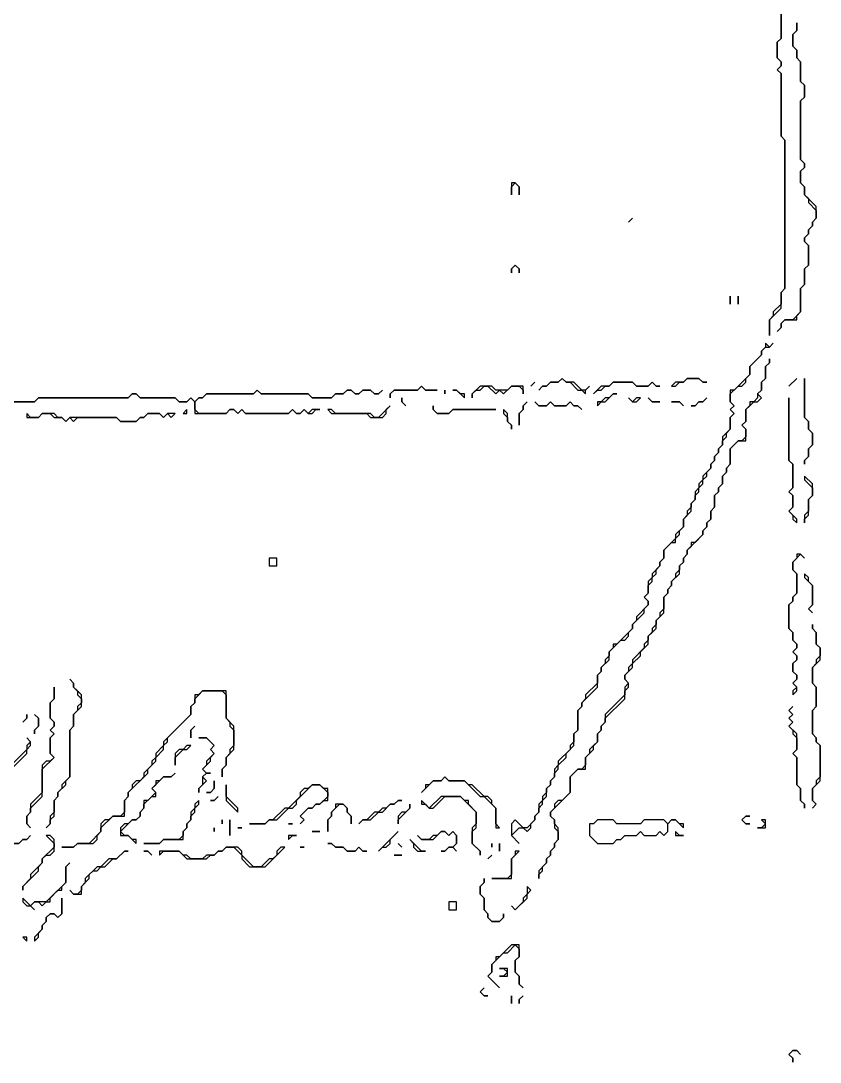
# Model space of a CAD drawing. Header units: metres. Extents: x 0 to 3575, y 1 to 2763.
# Drawn here: x 3083.5 to 3288, y 88 to 354.5 of the extents above; entities that cross this region are included whole.
import ezdxf

# ---------------------------------------------------------------- set-up
doc = ezdxf.new("R2010")
doc.units = ezdxf.units.M

msp = doc.modelspace()

# ---------------------------------------------------------------- linework, layer by layer
for points in [[(3278, 361), (3278, 350), (3277, 349), (3277, 345), (3278, 344), (3278, 343), (3277, 342), (3278, 341), (3278, 325), (3279, 324), (3279, 286), (3278, 285), (3278, 282), (3276, 280), (3276, 279), (3275, 278), (3275, 274), (3275, 278), (3278, 281), (3278, 285), (3279, 286), (3279, 324), (3278, 325), (3278, 341), (3277, 342), (3278, 343), (3278, 344), (3277, 345), (3277, 349), (3278, 350), (3278, 361)], [(3079, 257), (3087, 257), (3088, 258), (3111, 258), (3112, 259), (3113, 259), (3114, 258), (3123, 258), (3124, 257), (3126, 257), (3127, 258), (3128, 257), (3128, 254), (3136, 254), (3137, 255), (3138, 255), (3139, 254), (3140, 255), (3141, 254), (3152, 254), (3153, 255), (3154, 254), (3155, 254), (3156, 255), (3157, 254), (3158, 254), (3159, 255), (3160, 255), (3158, 255), (3157, 254), (3156, 255), (3155, 254), (3154, 254), (3153, 255), (3152, 254), (3141, 254), (3140, 255), (3139, 254), (3138, 255), (3137, 255), (3136, 254), (3129, 254), (3128, 255), (3128, 257), (3129, 258), (3130, 258), (3131, 259), (3143, 259), (3144, 260), (3145, 259), (3157, 259), (3158, 258), (3163, 258), (3164, 259), (3166, 259), (3167, 260), (3168, 260), (3169, 259), (3170, 259), (3171, 260), (3173, 260), (3174, 259), (3175, 259), (3176, 260), (3175, 259), (3174, 259), (3173, 260), (3171, 260), (3170, 259), (3169, 259), (3168, 260), (3167, 260), (3166, 259), (3164, 259), (3163, 258), (3158, 258), (3157, 259), (3145, 259), (3144, 260), (3143, 259), (3131, 259), (3130, 258), (3129, 258), (3128, 257), (3127, 258), (3126, 257), (3124, 257), (3123, 258), (3114, 258), (3113, 259), (3112, 259), (3111, 258), (3088, 258), (3087, 257), (3079, 257)], [(3080, 162), (3085, 167), (3085, 168), (3086, 169), (3086, 170), (3085, 171), (3086, 170), (3085, 169), (3085, 168), (3080, 163)]]:
    msp.add_lwpolyline(points)
for points in [[(3282, 354), (3282, 352), (3281, 351), (3281, 348), (3282, 347), (3282, 345), (3283, 344), (3283, 339), (3284, 338), (3284, 335), (3283, 334), (3283, 319), (3284, 318), (3284, 317), (3283, 316), (3283, 313), (3284, 312), (3284, 310), (3285, 309), (3285, 308), (3287, 306), (3287, 304), (3286, 303), (3286, 302), (3285, 301), (3285, 300), (3284, 299), (3284, 298), (3285, 297), (3285, 292), (3284, 291), (3284, 287), (3283, 286), (3283, 280), (3281, 278), (3279, 278), (3278, 277), (3278, 276), (3277, 275), (3278, 276), (3278, 277), (3279, 278), (3282, 278), (3282, 279), (3283, 280), (3283, 286), (3284, 287), (3284, 291), (3285, 292), (3285, 297), (3284, 298), (3284, 299), (3285, 300), (3285, 301), (3286, 302), (3286, 303), (3287, 304), (3287, 307), (3284, 310), (3284, 312), (3283, 313), (3283, 316), (3284, 317), (3284, 318), (3283, 319), (3283, 334), (3284, 335), (3284, 338), (3283, 339), (3283, 344), (3282, 345), (3282, 347), (3281, 348), (3281, 351), (3282, 352)], [(3209, 313), (3209, 310), (3209, 312), (3210, 313), (3211, 312), (3211, 310), (3211, 312), (3210, 313)], [(3240, 304), (3239, 303)], [(3242, 304)], [(3242, 302)], [(3210, 292), (3209, 291), (3209, 290), (3209, 291), (3210, 292), (3211, 291), (3211, 290), (3211, 291)], [(3267, 286)], [(3265, 284), (3265, 282)], [(3267, 284), (3267, 282)], [(3274, 272), (3274, 271), (3273, 270), (3273, 269), (3270, 266), (3270, 264), (3266, 260), (3265, 260), (3265, 257), (3266, 256), (3265, 255), (3266, 254), (3265, 253), (3265, 250), (3263, 248), (3263, 246), (3262, 245), (3262, 244), (3261, 243), (3261, 242), (3260, 241), (3260, 240), (3258, 238), (3258, 237), (3257, 236), (3257, 235), (3256, 234), (3256, 232), (3255, 231), (3255, 230), (3254, 229), (3254, 228), (3253, 227), (3253, 225), (3251, 223), (3251, 222), (3248, 219), (3248, 217), (3247, 216), (3247, 215), (3245, 213), (3245, 212), (3244, 211), (3244, 208), (3243, 207), (3244, 206), (3244, 205), (3241, 202), (3241, 201), (3240, 200), (3240, 199), (3236, 195), (3235, 195), (3235, 194), (3234, 193), (3234, 192), (3233, 191), (3233, 190), (3232, 189), (3232, 188), (3231, 187), (3231, 185), (3228, 182), (3228, 181), (3227, 180), (3227, 179), (3226, 178), (3226, 173), (3225, 172), (3225, 170), (3224, 169), (3224, 168), (3221, 165), (3221, 164), (3220, 163), (3220, 161), (3219, 160), (3219, 159), (3218, 158), (3218, 157), (3217, 156), (3217, 155), (3216, 154), (3216, 152), (3215, 151), (3215, 150), (3213, 148), (3212, 148), (3210, 150), (3209, 149), (3209, 146), (3211, 144), (3209, 146), (3211, 148), (3212, 148), (3213, 147), (3214, 148), (3214, 149), (3215, 150), (3215, 151), (3216, 152), (3216, 153), (3217, 154), (3217, 155), (3218, 156), (3218, 158), (3219, 159), (3219, 160), (3220, 161), (3220, 162), (3221, 163), (3221, 164), (3223, 166), (3223, 167), (3225, 169), (3225, 172), (3226, 173), (3226, 178), (3227, 179), (3227, 180), (3231, 184), (3231, 187), (3232, 188), (3232, 189), (3234, 191), (3234, 193), (3237, 196), (3238, 196), (3239, 197), (3239, 198), (3240, 199), (3240, 200), (3243, 203), (3243, 204), (3244, 205), (3244, 206), (3243, 207), (3244, 208), (3244, 210), (3245, 211), (3245, 212), (3246, 213), (3246, 214), (3247, 215), (3247, 216), (3248, 217), (3248, 219), (3250, 221), (3251, 221), (3251, 222), (3252, 223), (3252, 224), (3253, 225), (3253, 227), (3255, 229), (3255, 231), (3256, 232), (3256, 233), (3257, 234), (3257, 235), (3258, 236), (3258, 237), (3259, 238), (3259, 239), (3260, 240), (3260, 241), (3261, 242), (3261, 243), (3262, 244), (3262, 245), (3263, 246), (3263, 247), (3264, 248), (3264, 249), (3265, 250), (3265, 253), (3266, 254), (3265, 255), (3266, 256), (3265, 257), (3265, 259), (3267, 261), (3268, 261), (3269, 262), (3269, 263), (3270, 264), (3270, 266), (3273, 269), (3273, 270), (3274, 271), (3275, 271), (3276, 272), (3275, 271)], [(3275, 268), (3275, 267), (3274, 266), (3274, 263), (3273, 262), (3273, 260), (3272, 259), (3272, 258), (3271, 257), (3270, 257), (3270, 256), (3269, 255), (3269, 252), (3268, 251), (3269, 250), (3269, 248), (3268, 247), (3267, 247), (3265, 245), (3265, 241), (3264, 240), (3264, 239), (3263, 238), (3263, 236), (3262, 235), (3262, 234), (3261, 233), (3261, 230), (3260, 229), (3260, 227), (3259, 226), (3259, 225), (3258, 224), (3258, 223), (3256, 221), (3255, 221), (3255, 220), (3254, 219), (3254, 218), (3253, 217), (3253, 216), (3252, 215), (3252, 214), (3251, 213), (3251, 212), (3250, 211), (3250, 210), (3249, 209), (3249, 208), (3248, 207), (3248, 204), (3247, 203), (3247, 202), (3246, 201), (3246, 200), (3245, 199), (3245, 198), (3244, 197), (3244, 196), (3243, 195), (3243, 194), (3240, 191), (3240, 190), (3239, 189), (3239, 188), (3238, 187), (3238, 186), (3239, 185), (3238, 184), (3238, 182), (3233, 177), (3233, 175), (3232, 174), (3232, 173), (3231, 172), (3231, 170), (3229, 168), (3229, 167), (3228, 166), (3228, 164), (3227, 163), (3226, 163), (3224, 161), (3224, 157), (3222, 155), (3221, 155), (3220, 154), (3220, 153), (3219, 152), (3219, 151), (3220, 150), (3220, 148), (3221, 147), (3221, 145), (3220, 144), (3220, 143), (3219, 142), (3219, 141), (3218, 140), (3218, 139), (3216, 137), (3216, 135), (3216, 136), (3217, 137), (3217, 138), (3218, 139), (3218, 140), (3219, 141), (3219, 142), (3220, 143), (3220, 144), (3221, 145), (3221, 148), (3220, 149), (3220, 150), (3219, 151), (3219, 152), (3224, 157), (3224, 161), (3226, 163), (3228, 163), (3228, 166), (3230, 168), (3230, 169), (3231, 170), (3231, 172), (3232, 173), (3232, 174), (3233, 175), (3233, 176), (3238, 181), (3238, 183), (3239, 184), (3239, 185), (3238, 186), (3238, 187), (3240, 189), (3240, 190), (3242, 192), (3242, 193), (3244, 195), (3244, 197), (3246, 199), (3246, 201), (3248, 203), (3248, 207), (3249, 208), (3249, 209), (3250, 210), (3250, 211), (3252, 213), (3252, 215), (3253, 216), (3253, 217), (3254, 218), (3254, 219), (3258, 223), (3258, 224), (3259, 225), (3259, 226), (3260, 227), (3260, 229), (3261, 230), (3261, 233), (3262, 234), (3262, 235), (3263, 236), (3263, 238), (3264, 239), (3264, 240), (3265, 241), (3265, 245), (3267, 247), (3269, 247), (3269, 250), (3268, 251), (3269, 252), (3269, 255), (3271, 257), (3272, 257), (3273, 258), (3272, 259), (3273, 260), (3273, 262), (3274, 263), (3274, 266), (3275, 267)], [(3215, 262), (3214, 261)], [(3222, 263), (3221, 262), (3219, 262), (3218, 261), (3217, 261), (3216, 260), (3217, 261), (3218, 261), (3219, 262), (3221, 262), (3222, 263), (3223, 262), (3224, 262), (3226, 260), (3227, 260), (3228, 259), (3228, 260), (3229, 261), (3228, 260), (3227, 260), (3225, 262), (3223, 262)], [(3235, 262), (3234, 261), (3232, 261), (3230, 259), (3231, 260), (3232, 260), (3233, 261), (3234, 261), (3235, 262), (3240, 262), (3241, 261), (3244, 261), (3245, 262), (3246, 261), (3247, 261), (3246, 261), (3245, 262), (3244, 261), (3241, 261), (3240, 262)], [(3254, 263), (3253, 262), (3251, 262), (3250, 261), (3251, 261), (3252, 262), (3253, 262), (3254, 263), (3257, 263), (3258, 262), (3259, 262), (3258, 262), (3257, 263)], [(3282, 263), (3280, 261)], [(3284, 263), (3284, 253), (3285, 252), (3285, 250), (3286, 249), (3286, 246), (3285, 245), (3285, 243), (3284, 242), (3284, 241), (3284, 242), (3285, 243), (3285, 245), (3286, 246), (3286, 249), (3285, 250), (3285, 252), (3284, 253)], [(3186, 261), (3185, 260), (3179, 260), (3178, 259), (3178, 258), (3178, 259), (3179, 260), (3185, 260), (3186, 261), (3187, 260), (3190, 260), (3187, 260)], [(3192, 260), (3192, 259)], [(3194, 260), (3195, 260), (3197, 258), (3197, 259), (3196, 259), (3195, 260)], [(3201, 261), (3199, 259), (3199, 258), (3199, 259), (3200, 260), (3201, 260), (3202, 261), (3203, 261), (3205, 259), (3206, 260), (3207, 259), (3209, 261), (3211, 261), (3212, 260), (3212, 259), (3212, 261), (3209, 261), (3208, 260), (3205, 260), (3204, 261)], [(3235, 259), (3234, 258), (3233, 258), (3232, 257), (3231, 257), (3231, 256), (3232, 257), (3233, 257), (3235, 259), (3236, 259)], [(3261, 261)], [(3261, 259)], [(3178, 256), (3175, 253), (3174, 253), (3173, 254), (3164, 254), (3163, 255), (3162, 255), (3163, 254), (3172, 254), (3173, 253), (3176, 253), (3177, 254), (3177, 255)], [(3181, 258), (3181, 257), (3182, 256), (3181, 257)], [(3187, 256)], [(3189, 258)], [(3189, 256), (3189, 255), (3190, 254), (3193, 254), (3194, 255), (3205, 255), (3194, 255), (3193, 254), (3190, 254), (3189, 255)], [(3213, 257), (3212, 256), (3212, 255), (3211, 254), (3211, 251), (3211, 254), (3212, 255), (3212, 256)], [(3215, 257), (3216, 256), (3218, 256), (3219, 257), (3220, 256), (3223, 256), (3224, 257), (3225, 256), (3226, 256), (3227, 255), (3226, 256), (3225, 256), (3224, 257), (3223, 256), (3220, 256), (3219, 257), (3218, 256), (3216, 256)], [(3229, 257)], [(3239, 258), (3240, 257), (3241, 257), (3242, 258), (3241, 258), (3240, 257)], [(3244, 258), (3245, 257), (3247, 257), (3245, 257)], [(3250, 257), (3252, 257), (3253, 256), (3252, 257)], [(3259, 258), (3258, 257), (3257, 257), (3256, 256), (3255, 256), (3256, 256), (3257, 257), (3258, 257)], [(3280, 258), (3280, 242), (3281, 241), (3281, 235), (3280, 234), (3281, 233), (3281, 230), (3280, 229), (3281, 228), (3281, 227), (3282, 226), (3282, 227), (3280, 229), (3281, 230), (3281, 233), (3280, 234), (3281, 235), (3281, 241), (3280, 242)], [(3085, 254), (3085, 253), (3088, 253), (3089, 254), (3091, 254), (3092, 253), (3094, 253), (3095, 252), (3096, 253), (3097, 252), (3098, 253), (3108, 253), (3109, 252), (3113, 252), (3114, 253), (3115, 253), (3116, 254), (3119, 254), (3120, 253), (3121, 254), (3122, 253), (3123, 254), (3121, 254), (3120, 253), (3119, 254), (3116, 254), (3115, 253), (3114, 253), (3113, 252), (3109, 252), (3108, 253), (3096, 253), (3095, 252), (3094, 253), (3093, 253), (3092, 254), (3089, 254), (3088, 253), (3086, 253)], [(3126, 255), (3125, 254), (3126, 254)], [(3207, 255), (3207, 254), (3208, 253), (3208, 252), (3209, 251), (3209, 250), (3209, 251), (3208, 252), (3208, 254)], [(3229, 255)], [(3209, 241)], [(3209, 239)], [(3284, 238), (3284, 237), (3286, 235), (3286, 233), (3285, 232), (3285, 229), (3284, 228), (3284, 226), (3284, 227), (3285, 228), (3285, 232), (3286, 233), (3286, 236)], [(3147, 217), (3147, 215), (3149, 215), (3149, 217)], [(3282, 218), (3282, 217), (3281, 216), (3281, 214), (3282, 213), (3282, 208), (3281, 207), (3281, 206), (3280, 205), (3280, 199), (3281, 198), (3281, 196), (3282, 195), (3282, 194), (3281, 193), (3282, 192), (3282, 191), (3281, 190), (3281, 188), (3282, 187), (3282, 186), (3281, 185), (3282, 184), (3281, 183), (3281, 182), (3282, 183), (3282, 184), (3281, 185), (3282, 186), (3282, 187), (3281, 188), (3281, 190), (3282, 191), (3282, 192), (3281, 193), (3282, 194), (3282, 195), (3281, 196), (3281, 198), (3280, 199), (3280, 205), (3281, 206), (3281, 207), (3282, 208), (3282, 213), (3281, 214), (3281, 216), (3283, 218), (3284, 217), (3283, 218)], [(3284, 215)], [(3284, 213), (3284, 212), (3286, 210), (3286, 205), (3285, 204), (3286, 203), (3285, 204), (3286, 205), (3286, 210), (3285, 211), (3285, 212)], [(3286, 200), (3286, 199), (3287, 198), (3287, 195), (3288, 194), (3288, 192), (3287, 191), (3287, 190), (3286, 189), (3286, 185), (3287, 184), (3287, 179), (3286, 178), (3286, 172), (3287, 171), (3287, 170), (3288, 169), (3288, 161), (3287, 160), (3287, 159), (3286, 158), (3286, 155), (3287, 154), (3286, 153), (3287, 154), (3286, 155), (3286, 158), (3288, 160), (3288, 169), (3287, 170), (3287, 171), (3286, 172), (3286, 178), (3287, 179), (3287, 184), (3286, 185), (3286, 189), (3288, 191), (3288, 194), (3287, 195), (3287, 198), (3286, 199)], [(3092, 184), (3092, 181), (3091, 180), (3091, 176), (3092, 175), (3092, 174), (3091, 173), (3092, 172), (3091, 171), (3091, 167), (3092, 166), (3091, 165), (3090, 165), (3089, 164), (3089, 157), (3086, 154), (3086, 152), (3085, 151), (3085, 149), (3086, 148), (3085, 149), (3085, 151), (3086, 152), (3086, 153), (3089, 156), (3089, 163), (3092, 166), (3091, 167), (3091, 171), (3092, 172), (3091, 173), (3092, 174), (3092, 175), (3091, 176), (3091, 180), (3092, 181)], [(3096, 186), (3097, 185), (3097, 184), (3098, 183), (3098, 182), (3099, 181), (3099, 180), (3098, 179), (3098, 178), (3097, 177), (3097, 174), (3096, 173), (3096, 161), (3094, 159), (3094, 158), (3093, 157), (3093, 156), (3092, 155), (3092, 152), (3091, 151), (3091, 149), (3090, 148), (3091, 149), (3091, 150), (3092, 151), (3092, 155), (3093, 156), (3093, 157), (3095, 159), (3095, 160), (3096, 161), (3096, 173), (3097, 174), (3097, 177), (3099, 179), (3099, 182), (3097, 184), (3097, 185)], [(3092, 186)], [(3094, 186)], [(3130, 183), (3129, 182), (3128, 182), (3128, 180), (3127, 179), (3127, 177), (3120, 170), (3120, 169), (3118, 167), (3118, 166), (3117, 165), (3117, 164), (3115, 162), (3115, 161), (3114, 160), (3113, 160), (3112, 159), (3112, 158), (3111, 157), (3111, 156), (3110, 155), (3110, 152), (3109, 151), (3107, 151), (3106, 150), (3105, 150), (3104, 149), (3104, 147), (3101, 144), (3098, 144), (3097, 143), (3094, 143), (3097, 143), (3098, 144), (3102, 144), (3103, 145), (3103, 146), (3104, 147), (3104, 148), (3107, 151), (3110, 151), (3110, 155), (3111, 156), (3111, 157), (3116, 162), (3116, 163), (3118, 165), (3118, 166), (3120, 168), (3120, 169), (3121, 170), (3121, 171), (3127, 177), (3127, 179), (3128, 180), (3128, 181), (3130, 183), (3135, 183), (3136, 182), (3136, 176), (3137, 175), (3137, 174), (3138, 173), (3138, 169), (3137, 168), (3137, 167), (3136, 166), (3136, 164), (3135, 163), (3135, 161), (3135, 163), (3136, 164), (3136, 166), (3138, 168), (3138, 174), (3136, 176), (3136, 183)], [(3281, 179), (3280, 178), (3281, 177), (3280, 176), (3281, 175), (3280, 174), (3281, 173), (3281, 172), (3282, 171), (3282, 168), (3281, 167), (3282, 166), (3282, 159), (3283, 158), (3283, 155), (3284, 154), (3284, 153), (3284, 154), (3283, 155), (3283, 158), (3282, 159), (3282, 166), (3281, 167), (3282, 168), (3282, 172), (3280, 174), (3281, 175), (3280, 176), (3281, 177), (3280, 178)], [(3085, 177), (3085, 176), (3084, 175), (3085, 176)], [(3087, 177), (3088, 176), (3088, 174), (3087, 173), (3087, 172), (3087, 173), (3088, 174), (3088, 176)], [(3128, 174), (3127, 173), (3127, 171), (3127, 173)], [(3084, 173)], [(3129, 171), (3131, 171), (3133, 169), (3132, 168), (3133, 167), (3131, 165), (3131, 164), (3130, 163), (3131, 162), (3130, 161), (3130, 159), (3129, 158), (3129, 157), (3129, 158), (3131, 160), (3130, 161), (3131, 162), (3132, 162), (3131, 162), (3130, 163), (3132, 165), (3132, 166), (3133, 167), (3132, 168), (3133, 169), (3131, 171)], [(3126, 169), (3125, 168), (3124, 168), (3123, 167), (3123, 164), (3123, 166), (3125, 168), (3126, 168), (3127, 169)], [(3129, 169)], [(3123, 162), (3122, 161), (3120, 161), (3119, 160), (3118, 160), (3118, 159), (3117, 158), (3118, 157), (3116, 155), (3115, 155), (3115, 153), (3114, 152), (3114, 151), (3113, 150), (3112, 150), (3111, 149), (3110, 149), (3109, 148), (3109, 146), (3111, 146), (3113, 144), (3113, 145), (3112, 145), (3111, 146), (3110, 146), (3109, 147), (3112, 150), (3113, 150), (3114, 151), (3114, 152), (3115, 153), (3115, 154), (3117, 156), (3118, 156), (3118, 157), (3117, 158), (3120, 161), (3122, 161)], [(3133, 160), (3133, 158), (3132, 157), (3131, 157), (3132, 157), (3133, 158)], [(3192, 161), (3191, 160), (3189, 160), (3188, 159), (3187, 159), (3187, 158), (3186, 157), (3189, 160), (3191, 160), (3192, 161), (3193, 160), (3197, 160), (3201, 156), (3202, 156), (3205, 153), (3205, 148), (3206, 148), (3205, 149), (3205, 153), (3204, 154), (3204, 155), (3203, 156), (3202, 156), (3199, 159), (3198, 159), (3197, 160), (3193, 160)], [(3136, 159), (3136, 155), (3139, 152), (3139, 153), (3136, 156)], [(3158, 159), (3157, 158), (3156, 158), (3155, 157), (3155, 156), (3152, 153), (3151, 153), (3148, 150), (3147, 150), (3146, 149), (3142, 149), (3146, 149), (3147, 150), (3149, 150), (3152, 153), (3153, 153), (3154, 154), (3154, 155), (3158, 159), (3160, 159), (3162, 157), (3162, 156), (3160, 154), (3159, 154), (3158, 153), (3157, 153), (3155, 151), (3156, 150), (3155, 149), (3156, 150), (3155, 151), (3157, 153), (3158, 153), (3159, 154), (3160, 154), (3161, 155), (3162, 155), (3162, 158), (3161, 158), (3160, 159)], [(3129, 155), (3128, 154), (3128, 153), (3127, 152), (3127, 150), (3126, 149), (3126, 148), (3125, 147), (3125, 146), (3124, 145), (3120, 145), (3119, 144), (3115, 144), (3119, 144), (3120, 145), (3125, 145), (3125, 147), (3126, 148), (3126, 149), (3127, 150), (3127, 151), (3128, 152), (3128, 153), (3129, 154)], [(3134, 156), (3133, 155), (3132, 155), (3133, 155)], [(3180, 155), (3179, 154), (3178, 154), (3177, 153), (3176, 153), (3175, 152), (3174, 152), (3172, 150), (3171, 150), (3170, 149), (3171, 150), (3173, 150), (3175, 152), (3176, 152), (3178, 154), (3179, 154), (3180, 155), (3181, 155)], [(3183, 156)], [(3191, 156), (3188, 153), (3186, 155), (3186, 154), (3187, 154), (3188, 153), (3189, 153), (3192, 156), (3196, 156), (3200, 152), (3200, 149), (3199, 148), (3199, 144), (3201, 142), (3201, 141), (3201, 142), (3199, 144), (3199, 147), (3200, 148), (3200, 152), (3198, 154), (3198, 155), (3197, 155), (3196, 156)], [(3164, 154), (3164, 153), (3163, 152), (3163, 151), (3162, 150), (3162, 147), (3162, 150), (3163, 151), (3163, 152), (3165, 154), (3166, 154), (3167, 153), (3167, 152), (3168, 151), (3168, 149), (3168, 151), (3167, 152), (3167, 153), (3166, 154)], [(3183, 154), (3183, 153), (3182, 152), (3181, 152), (3180, 151), (3180, 149), (3180, 150), (3183, 153)], [(3185, 152)], [(3135, 150), (3135, 149)], [(3137, 150), (3137, 146)], [(3231, 150), (3230, 149), (3229, 149), (3229, 146), (3231, 144), (3235, 144), (3236, 145), (3237, 145), (3238, 146), (3241, 146), (3242, 147), (3243, 146), (3246, 146), (3247, 147), (3248, 146), (3249, 147), (3249, 149), (3250, 150), (3251, 150), (3253, 148), (3253, 149), (3252, 149), (3251, 150), (3250, 150), (3249, 149), (3248, 150), (3243, 150), (3242, 149), (3236, 149), (3235, 150)], [(3269, 151), (3268, 150), (3269, 149), (3270, 149), (3269, 149), (3268, 150), (3269, 151), (3270, 151)], [(3273, 150), (3274, 149), (3273, 148), (3272, 148), (3274, 148), (3274, 150)], [(3133, 148), (3133, 147)], [(3139, 148), (3140, 148)], [(3150, 148)], [(3152, 149), (3153, 149)], [(3158, 147), (3160, 147)], [(3180, 147), (3175, 142), (3176, 143), (3177, 143), (3178, 144), (3178, 145)], [(3183, 147)], [(3191, 147), (3190, 146), (3189, 146), (3188, 145), (3186, 145), (3185, 146), (3186, 145), (3189, 145), (3191, 147), (3192, 147), (3193, 146), (3194, 147), (3195, 146), (3195, 144), (3194, 143), (3193, 143), (3192, 142), (3191, 142), (3192, 142), (3193, 143), (3194, 143), (3195, 142), (3194, 143), (3195, 144), (3195, 146), (3194, 147), (3193, 146), (3192, 147)], [(3251, 147), (3251, 146), (3253, 146), (3252, 146)], [(3086, 146), (3085, 145), (3084, 145), (3083, 144), (3080, 144), (3079, 145), (3072, 145), (3071, 144), (3072, 145), (3079, 145), (3080, 144), (3083, 144), (3084, 145), (3085, 145)], [(3090, 146), (3092, 144), (3092, 143), (3089, 140), (3089, 139), (3086, 136), (3086, 135), (3084, 133), (3084, 132), (3084, 133), (3088, 137), (3088, 138), (3089, 139), (3089, 140), (3090, 141), (3091, 141), (3092, 142), (3092, 145), (3091, 146)], [(3152, 146), (3152, 145), (3153, 146), (3154, 146)], [(3156, 146)], [(3162, 144), (3163, 144), (3164, 143), (3166, 143), (3167, 142), (3169, 142), (3170, 143), (3171, 142), (3172, 142), (3171, 142), (3170, 143), (3169, 142), (3167, 142), (3166, 143), (3164, 143), (3163, 144)], [(3180, 144), (3181, 143)], [(3183, 145), (3184, 144), (3184, 143), (3185, 142), (3187, 142), (3186, 142)], [(3204, 144), (3204, 143)], [(3206, 146)], [(3206, 144), (3206, 142)], [(3110, 142), (3108, 140), (3106, 140), (3104, 138), (3103, 138), (3100, 135), (3100, 134), (3099, 133), (3099, 132), (3098, 131), (3097, 131), (3096, 132), (3097, 131), (3099, 131), (3099, 133), (3101, 135), (3101, 136), (3102, 137), (3103, 137), (3104, 138), (3105, 138), (3107, 140), (3108, 140), (3110, 142), (3111, 142)], [(3113, 142)], [(3115, 142), (3116, 142), (3117, 141), (3116, 142)], [(3136, 143), (3135, 142), (3134, 142), (3133, 141), (3131, 141), (3130, 140), (3127, 140), (3126, 141), (3125, 141), (3124, 142), (3119, 142), (3119, 141), (3120, 142), (3124, 142), (3126, 140), (3131, 140), (3132, 141), (3133, 141), (3134, 142), (3135, 142), (3136, 143), (3138, 143), (3140, 141), (3140, 140), (3142, 138), (3146, 138), (3151, 143), (3150, 143), (3149, 142), (3149, 141), (3148, 140), (3147, 140), (3145, 138), (3143, 138), (3140, 141), (3140, 142), (3139, 143)], [(3153, 143)], [(3155, 143), (3156, 143)], [(3189, 143)], [(3210, 142), (3210, 141), (3209, 140), (3209, 136), (3208, 135), (3204, 135), (3209, 135), (3209, 140), (3211, 142)], [(3096, 139), (3095, 138), (3095, 134), (3090, 129), (3087, 129), (3086, 128), (3084, 130), (3084, 129), (3085, 128), (3086, 128), (3087, 127), (3086, 128), (3087, 129), (3088, 129), (3089, 128), (3090, 129), (3091, 129), (3091, 130), (3093, 132), (3094, 132), (3094, 133), (3095, 134), (3095, 138)], [(3095, 141)], [(3179, 141), (3181, 141)], [(3204, 141), (3203, 140)], [(3202, 135), (3202, 134), (3201, 133), (3201, 131), (3202, 130), (3202, 127), (3203, 126), (3203, 125), (3204, 124), (3206, 124), (3207, 125), (3207, 126), (3207, 125), (3206, 124), (3204, 124), (3203, 125), (3203, 126), (3202, 127), (3202, 130), (3201, 131), (3201, 133), (3202, 134)], [(3213, 133), (3213, 131), (3212, 130), (3212, 129), (3210, 127), (3209, 128), (3210, 127), (3213, 130), (3213, 131), (3214, 132)], [(3094, 130), (3094, 126), (3093, 125), (3092, 126), (3091, 126), (3090, 125), (3090, 124), (3089, 123), (3089, 122), (3087, 120), (3087, 119), (3088, 120), (3088, 121), (3089, 122), (3089, 123), (3090, 124), (3090, 125), (3091, 126), (3092, 126), (3093, 125), (3094, 126)], [(3193, 129), (3193, 127), (3195, 127), (3195, 129)], [(3084, 120), (3085, 119), (3085, 120)], [(3209, 118), (3206, 115), (3205, 115), (3205, 114), (3204, 113), (3204, 111), (3203, 110), (3206, 107), (3203, 110), (3204, 111), (3204, 113), (3207, 116), (3208, 116), (3210, 118), (3211, 117), (3211, 115), (3210, 114), (3210, 111), (3211, 110), (3211, 108), (3212, 107), (3211, 108), (3211, 110), (3210, 111), (3210, 114), (3211, 115), (3211, 118)], [(3206, 112), (3207, 112), (3208, 111), (3207, 110), (3206, 110), (3208, 110), (3208, 112)], [(3202, 107), (3201, 106), (3202, 105), (3203, 105), (3202, 105), (3201, 106)], [(3209, 105), (3209, 103)], [(3212, 105), (3211, 104), (3211, 103), (3211, 104)], [(3281, 91), (3280, 90), (3281, 89), (3281, 88), (3281, 89), (3280, 90), (3281, 91), (3282, 91), (3283, 90), (3282, 91)], [(3283, 88)]]:
    msp.add_lwpolyline(points, close=True)

doc.saveas('drawing.dxf')
